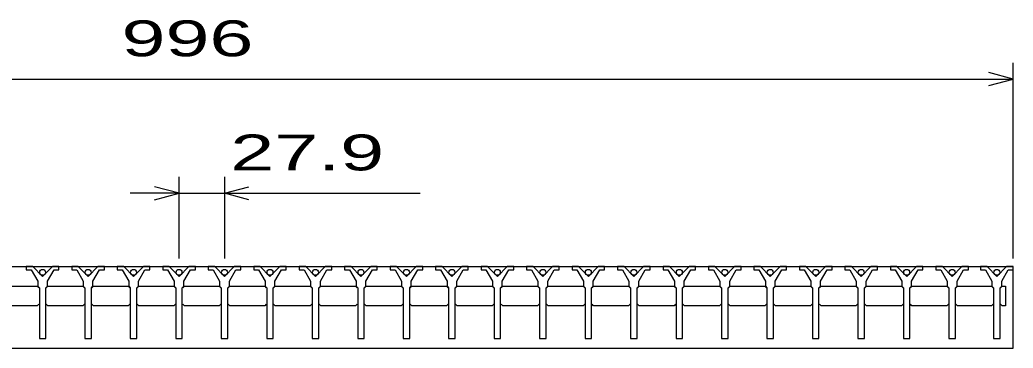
# Model space of a CAD drawing. Units: millimetres, scale not verified. Extents: x -1820 to 1724, y -1285 to 1059.
# Drawn here: x -1039 to -430, y -524 to -322 of the extents above; entities that cross this region are included whole.
import ezdxf
from ezdxf.enums import TextEntityAlignment as Align

# ---------------------------------------------------------------- set-up
doc = ezdxf.new("R2010")
doc.units = ezdxf.units.MM
doc.header["$LTSCALE"] = 10
doc.layers.add('16', color=3, linetype='Continuous', lineweight=25)
doc.layers.add('22', color=2, linetype='Continuous', lineweight=25)
doc.styles.add('ベクトル', font='')
doc.styles.get('ベクトル').set_extended_font_data('ベクトル')

msp = doc.modelspace()

# ---------------------------------------------------------------- linework, layer by layer
at = {"layer": '16'}
for p, q in [((-1426, -473.5), (-430, -473.5)), ((-1035.4, -473.5), (-1035.4, -475.5)), ((-1031.4, -473.5), (-1035.4, -473.5)), ((-1025.4, -479.5), (-1031.4, -473.5)), ((-1019.4, -473.5), (-1025.4, -479.5)), ((-1015.4, -473.5), (-1019.4, -473.5)), ((-1015.4, -475.5), (-1015.4, -473.5)), ((-1007.5, -473.5), (-1007.5, -475.5)), ((-1003.5, -473.5), (-1007.5, -473.5)), ((-997.5, -479.5), (-1003.5, -473.5)), ((-991.5, -473.5), (-997.5, -479.5)), ((-987.5, -473.5), (-991.5, -473.5)), ((-987.5, -475.5), (-987.5, -473.5)), ((-979.6, -473.5), (-979.6, -475.5)), ((-975.6, -473.5), (-979.6, -473.5)), ((-969.6, -479.5), (-975.6, -473.5)), ((-963.6, -473.5), (-969.6, -479.5)), ((-959.6, -473.5), (-963.6, -473.5)), ((-959.6, -475.5), (-959.6, -473.5)), ((-951.7, -473.5), (-951.7, -475.5)), ((-947.7, -473.5), (-951.7, -473.5)), ((-941.7, -479.5), (-947.7, -473.5)), ((-935.7, -473.5), (-941.7, -479.5)), ((-931.7, -473.5), (-935.7, -473.5)), ((-931.7, -475.5), (-931.7, -473.5)), ((-923.8, -473.5), (-923.8, -475.5)), ((-919.8, -473.5), (-923.8, -473.5)), ((-913.8, -479.5), (-919.8, -473.5)), ((-907.8, -473.5), (-913.8, -479.5)), ((-903.8, -473.5), (-907.8, -473.5)), ((-903.8, -475.5), (-903.8, -473.5)), ((-895.9, -473.5), (-895.9, -475.5)), ((-891.9, -473.5), (-895.9, -473.5)), ((-885.9, -479.5), (-891.9, -473.5)), ((-879.9, -473.5), (-885.9, -479.5)), ((-875.9, -473.5), (-879.9, -473.5)), ((-875.9, -475.5), (-875.9, -473.5)), ((-868, -473.5), (-868, -475.5)), ((-864, -473.5), (-868, -473.5)), ((-858, -479.5), (-864, -473.5)), ((-852, -473.5), (-858, -479.5)), ((-848, -473.5), (-852, -473.5)), ((-848, -475.5), (-848, -473.5)), ((-840.1, -473.5), (-840.1, -475.5)), ((-836.1, -473.5), (-840.1, -473.5)), ((-830.1, -479.5), (-836.1, -473.5)), ((-824.1, -473.5), (-830.1, -479.5)), ((-820.1, -473.5), (-824.1, -473.5)), ((-820.1, -475.5), (-820.1, -473.5)), ((-812.2, -473.5), (-812.2, -475.5)), ((-808.2, -473.5), (-812.2, -473.5)), ((-802.2, -479.5), (-808.2, -473.5)), ((-796.2, -473.5), (-802.2, -479.5)), ((-792.2, -473.5), (-796.2, -473.5)), ((-792.2, -475.5), (-792.2, -473.5)), ((-784.3, -473.5), (-784.3, -475.5)), ((-780.3, -473.5), (-784.3, -473.5)), ((-774.3, -479.5), (-780.3, -473.5)), ((-768.3, -473.5), (-774.3, -479.5)), ((-764.3, -473.5), (-768.3, -473.5)), ((-764.3, -475.5), (-764.3, -473.5)), ((-756.4, -473.5), (-756.4, -475.5)), ((-752.4, -473.5), (-756.4, -473.5)), ((-746.4, -479.5), (-752.4, -473.5)), ((-740.4, -473.5), (-746.4, -479.5)), ((-736.4, -473.5), (-740.4, -473.5)), ((-736.4, -475.5), (-736.4, -473.5)), ((-728.5, -473.5), (-728.5, -475.5)), ((-724.5, -473.5), (-728.5, -473.5)), ((-718.5, -479.5), (-724.5, -473.5)), ((-712.5, -473.5), (-718.5, -479.5)), ((-708.5, -473.5), (-712.5, -473.5)), ((-708.5, -475.5), (-708.5, -473.5)), ((-700.6, -473.5), (-700.6, -475.5)), ((-696.6, -473.5), (-700.6, -473.5)), ((-690.6, -479.5), (-696.6, -473.5)), ((-684.6, -473.5), (-690.6, -479.5)), ((-680.6, -473.5), (-684.6, -473.5)), ((-680.6, -475.5), (-680.6, -473.5)), ((-672.7, -473.5), (-672.7, -475.5)), ((-668.7, -473.5), (-672.7, -473.5)), ((-662.7, -479.5), (-668.7, -473.5)), ((-656.7, -473.5), (-662.7, -479.5)), ((-652.7, -473.5), (-656.7, -473.5)), ((-652.7, -475.5), (-652.7, -473.5)), ((-644.8, -473.5), (-644.8, -475.5)), ((-640.8, -473.5), (-644.8, -473.5)), ((-634.8, -479.5), (-640.8, -473.5)), ((-628.8, -473.5), (-634.8, -479.5)), ((-624.8, -473.5), (-628.8, -473.5)), ((-624.8, -475.5), (-624.8, -473.5)), ((-616.9, -473.5), (-616.9, -475.5)), ((-612.9, -473.5), (-616.9, -473.5)), ((-606.9, -479.5), (-612.9, -473.5)), ((-600.9, -473.5), (-606.9, -479.5)), ((-596.9, -473.5), (-600.9, -473.5)), ((-596.9, -475.5), (-596.9, -473.5)), ((-589, -473.5), (-589, -475.5)), ((-585, -473.5), (-589, -473.5)), ((-579, -479.5), (-585, -473.5)), ((-573, -473.5), (-579, -479.5)), ((-569, -473.5), (-573, -473.5)), ((-569, -475.5), (-569, -473.5)), ((-561.1, -473.5), (-561.1, -475.5)), ((-557.1, -473.5), (-561.1, -473.5)), ((-551.1, -479.5), (-557.1, -473.5)), ((-545.1, -473.5), (-551.1, -479.5)), ((-541.1, -473.5), (-545.1, -473.5)), ((-541.1, -475.5), (-541.1, -473.5)), ((-533.2, -473.5), (-533.2, -475.5)), ((-529.2, -473.5), (-533.2, -473.5)), ((-523.2, -479.5), (-529.2, -473.5)), ((-517.2, -473.5), (-523.2, -479.5)), ((-513.2, -473.5), (-517.2, -473.5)), ((-513.2, -475.5), (-513.2, -473.5)), ((-505.3, -473.5), (-505.3, -475.5)), ((-501.3, -473.5), (-505.3, -473.5)), ((-495.3, -479.5), (-501.3, -473.5)), ((-489.3, -473.5), (-495.3, -479.5)), ((-485.3, -473.5), (-489.3, -473.5)), ((-485.3, -475.5), (-485.3, -473.5)), ((-477.4, -473.5), (-477.4, -475.5)), ((-473.4, -473.5), (-477.4, -473.5)), ((-467.4, -479.5), (-473.4, -473.5)), ((-461.4, -473.5), (-467.4, -479.5)), ((-457.4, -473.5), (-461.4, -473.5)), ((-457.4, -475.5), (-457.4, -473.5)), ((-450, -473.5), (-450, -475.5)), ((-446, -473.5), (-450, -473.5)), ((-440, -479.5), (-446, -473.5)), ((-434, -473.5), (-440, -479.5)), ((-430, -473.5), (-434, -473.5)), ((-430, -475.5), (-430, -473.5)), ((-430, -523.5), (-430, -473.5)), ((-1035.4, -475.5), (-1032.4, -475.5)), ((-1032.4, -475.5), (-1028.4, -482.5)), ((-1022.4, -482.5), (-1018.4, -475.5)), ((-1018.4, -475.5), (-1015.4, -475.5)), ((-1007.5, -475.5), (-1004.5, -475.5)), ((-1004.5, -475.5), (-1000.5, -482.5)), ((-994.5, -482.5), (-990.5, -475.5)), ((-990.5, -475.5), (-987.5, -475.5)), ((-979.6, -475.5), (-976.6, -475.5)), ((-976.6, -475.5), (-972.6, -482.5)), ((-966.6, -482.5), (-962.6, -475.5)), ((-962.6, -475.5), (-959.6, -475.5)), ((-951.7, -475.5), (-948.7, -475.5)), ((-948.7, -475.5), (-944.7, -482.5)), ((-938.7, -482.5), (-934.7, -475.5)), ((-934.7, -475.5), (-931.7, -475.5)), ((-923.8, -475.5), (-920.8, -475.5)), ((-920.8, -475.5), (-916.8, -482.5)), ((-910.8, -482.5), (-906.8, -475.5)), ((-906.8, -475.5), (-903.8, -475.5)), ((-895.9, -475.5), (-892.9, -475.5)), ((-892.9, -475.5), (-888.9, -482.5)), ((-882.9, -482.5), (-878.9, -475.5)), ((-878.9, -475.5), (-875.9, -475.5)), ((-868, -475.5), (-865, -475.5)), ((-865, -475.5), (-861, -482.5)), ((-855, -482.5), (-851, -475.5)), ((-851, -475.5), (-848, -475.5)), ((-840.1, -475.5), (-837.1, -475.5)), ((-837.1, -475.5), (-833.1, -482.5)), ((-827.1, -482.5), (-823.1, -475.5)), ((-823.1, -475.5), (-820.1, -475.5)), ((-812.2, -475.5), (-809.2, -475.5)), ((-809.2, -475.5), (-805.2, -482.5)), ((-799.2, -482.5), (-795.2, -475.5)), ((-795.2, -475.5), (-792.2, -475.5)), ((-784.3, -475.5), (-781.3, -475.5)), ((-781.3, -475.5), (-777.3, -482.5)), ((-771.3, -482.5), (-767.3, -475.5)), ((-767.3, -475.5), (-764.3, -475.5)), ((-756.4, -475.5), (-753.4, -475.5)), ((-753.4, -475.5), (-749.4, -482.5)), ((-743.4, -482.5), (-739.4, -475.5)), ((-739.4, -475.5), (-736.4, -475.5)), ((-728.5, -475.5), (-725.5, -475.5)), ((-725.5, -475.5), (-721.5, -482.5)), ((-715.5, -482.5), (-711.5, -475.5)), ((-711.5, -475.5), (-708.5, -475.5)), ((-700.6, -475.5), (-697.6, -475.5)), ((-697.6, -475.5), (-693.6, -482.5)), ((-687.6, -482.5), (-683.6, -475.5)), ((-683.6, -475.5), (-680.6, -475.5)), ((-672.7, -475.5), (-669.7, -475.5)), ((-669.7, -475.5), (-665.7, -482.5)), ((-659.7, -482.5), (-655.7, -475.5)), ((-655.7, -475.5), (-652.7, -475.5)), ((-644.8, -475.5), (-641.8, -475.5)), ((-641.8, -475.5), (-637.8, -482.5)), ((-631.8, -482.5), (-627.8, -475.5)), ((-627.8, -475.5), (-624.8, -475.5)), ((-616.9, -475.5), (-613.9, -475.5)), ((-613.9, -475.5), (-609.9, -482.5)), ((-603.9, -482.5), (-599.9, -475.5)), ((-599.9, -475.5), (-596.9, -475.5)), ((-589, -475.5), (-586, -475.5)), ((-586, -475.5), (-582, -482.5)), ((-576, -482.5), (-572, -475.5)), ((-572, -475.5), (-569, -475.5)), ((-561.1, -475.5), (-558.1, -475.5)), ((-558.1, -475.5), (-554.1, -482.5)), ((-548.1, -482.5), (-544.1, -475.5)), ((-544.1, -475.5), (-541.1, -475.5)), ((-533.2, -475.5), (-530.2, -475.5)), ((-530.2, -475.5), (-526.2, -482.5)), ((-520.2, -482.5), (-516.2, -475.5)), ((-516.2, -475.5), (-513.2, -475.5)), ((-505.3, -475.5), (-502.3, -475.5)), ((-502.3, -475.5), (-498.3, -482.5)), ((-492.3, -482.5), (-488.3, -475.5)), ((-488.3, -475.5), (-485.3, -475.5)), ((-477.4, -475.5), (-474.4, -475.5)), ((-474.4, -475.5), (-470.4, -482.5)), ((-464.4, -482.5), (-460.4, -475.5)), ((-460.4, -475.5), (-457.4, -475.5)), ((-450, -475.5), (-447, -475.5)), ((-447, -475.5), (-443, -482.5)), ((-437, -482.5), (-433, -475.5)), ((-433, -475.5), (-430, -475.5)), ((-1050.05, -485.5), (-1028.65, -485.5)), ((-1028.65, -485.5), (-1027.65, -486.5)), ((-1028.4, -482.5), (-1028.4, -485.5)), ((-1028.4, -485.5), (-1027.4, -486.5)), ((-1027.4, -486.5), (-1027.4, -517.5)), ((-1023.4, -486.5), (-1022.4, -485.5)), ((-1023.4, -517.5), (-1023.4, -486.5)), ((-1023.15, -486.5), (-1022.15, -485.5)), ((-1022.4, -485.5), (-1022.4, -482.5)), ((-1022.15, -485.5), (-1000.75, -485.5)), ((-1000.75, -485.5), (-999.75, -486.5)), ((-1000.5, -482.5), (-1000.5, -485.5)), ((-1000.5, -485.5), (-999.5, -486.5)), ((-999.5, -486.5), (-999.5, -517.5)), ((-995.5, -486.5), (-994.5, -485.5)), ((-995.5, -517.5), (-995.5, -486.5)), ((-995.25, -486.5), (-994.25, -485.5)), ((-994.5, -485.5), (-994.5, -482.5)), ((-994.25, -485.5), (-972.85, -485.5)), ((-972.85, -485.5), (-971.85, -486.5)), ((-972.6, -482.5), (-972.6, -485.5)), ((-972.6, -485.5), (-971.6, -486.5)), ((-971.6, -486.5), (-971.6, -517.5)), ((-967.6, -486.5), (-966.6, -485.5)), ((-967.6, -517.5), (-967.6, -486.5)), ((-967.35, -486.5), (-966.35, -485.5)), ((-966.6, -485.5), (-966.6, -482.5)), ((-966.35, -485.5), (-944.95, -485.5)), ((-944.95, -485.5), (-943.95, -486.5)), ((-944.7, -482.5), (-944.7, -485.5)), ((-944.7, -485.5), (-943.7, -486.5)), ((-943.7, -486.5), (-943.7, -517.5)), ((-939.7, -486.5), (-938.7, -485.5)), ((-939.7, -517.5), (-939.7, -486.5)), ((-939.45, -486.5), (-938.45, -485.5)), ((-938.7, -485.5), (-938.7, -482.5)), ((-938.45, -485.5), (-917.05, -485.5)), ((-917.05, -485.5), (-916.05, -486.5)), ((-916.8, -482.5), (-916.8, -485.5)), ((-916.8, -485.5), (-915.8, -486.5)), ((-915.8, -486.5), (-915.8, -517.5)), ((-911.8, -486.5), (-910.8, -485.5)), ((-911.8, -517.5), (-911.8, -486.5)), ((-911.55, -486.5), (-910.55, -485.5)), ((-910.8, -485.5), (-910.8, -482.5)), ((-910.55, -485.5), (-889.15, -485.5)), ((-889.15, -485.5), (-888.15, -486.5)), ((-888.9, -482.5), (-888.9, -485.5)), ((-888.9, -485.5), (-887.9, -486.5)), ((-887.9, -486.5), (-887.9, -517.5)), ((-883.9, -486.5), (-882.9, -485.5)), ((-883.9, -517.5), (-883.9, -486.5)), ((-883.65, -486.5), (-882.65, -485.5)), ((-882.9, -485.5), (-882.9, -482.5)), ((-882.65, -485.5), (-861.25, -485.5)), ((-861.25, -485.5), (-860.25, -486.5)), ((-861, -482.5), (-861, -485.5)), ((-861, -485.5), (-860, -486.5)), ((-860, -486.5), (-860, -517.5)), ((-856, -486.5), (-855, -485.5)), ((-856, -517.5), (-856, -486.5)), ((-855.75, -486.5), (-854.75, -485.5)), ((-855, -485.5), (-855, -482.5)), ((-854.75, -485.5), (-833.35, -485.5)), ((-833.35, -485.5), (-832.35, -486.5)), ((-833.1, -482.5), (-833.1, -485.5)), ((-833.1, -485.5), (-832.1, -486.5)), ((-832.1, -486.5), (-832.1, -517.5)), ((-828.1, -486.5), (-827.1, -485.5)), ((-828.1, -517.5), (-828.1, -486.5)), ((-827.85, -486.5), (-826.85, -485.5)), ((-827.1, -485.5), (-827.1, -482.5)), ((-826.85, -485.5), (-805.45, -485.5)), ((-805.45, -485.5), (-804.45, -486.5)), ((-805.2, -482.5), (-805.2, -485.5)), ((-805.2, -485.5), (-804.2, -486.5)), ((-804.2, -486.5), (-804.2, -517.5)), ((-800.2, -486.5), (-799.2, -485.5)), ((-800.2, -517.5), (-800.2, -486.5)), ((-799.95, -486.5), (-798.95, -485.5)), ((-799.2, -485.5), (-799.2, -482.5)), ((-798.95, -485.5), (-777.55, -485.5)), ((-777.55, -485.5), (-776.55, -486.5)), ((-777.3, -482.5), (-777.3, -485.5)), ((-777.3, -485.5), (-776.3, -486.5)), ((-776.3, -486.5), (-776.3, -517.5)), ((-772.3, -486.5), (-771.3, -485.5)), ((-772.3, -517.5), (-772.3, -486.5)), ((-772.05, -486.5), (-771.05, -485.5)), ((-771.3, -485.5), (-771.3, -482.5)), ((-771.05, -485.5), (-749.65, -485.5)), ((-749.65, -485.5), (-748.65, -486.5)), ((-749.4, -482.5), (-749.4, -485.5)), ((-749.4, -485.5), (-748.4, -486.5)), ((-748.4, -486.5), (-748.4, -517.5)), ((-744.4, -486.5), (-743.4, -485.5)), ((-744.4, -517.5), (-744.4, -486.5)), ((-744.15, -486.5), (-743.15, -485.5)), ((-743.4, -485.5), (-743.4, -482.5)), ((-743.15, -485.5), (-721.75, -485.5)), ((-721.75, -485.5), (-720.75, -486.5)), ((-721.5, -482.5), (-721.5, -485.5)), ((-721.5, -485.5), (-720.5, -486.5)), ((-720.5, -486.5), (-720.5, -517.5)), ((-716.5, -486.5), (-715.5, -485.5)), ((-716.5, -517.5), (-716.5, -486.5)), ((-716.25, -486.5), (-715.25, -485.5)), ((-715.5, -485.5), (-715.5, -482.5)), ((-715.25, -485.5), (-693.85, -485.5)), ((-693.85, -485.5), (-692.85, -486.5)), ((-693.6, -482.5), (-693.6, -485.5)), ((-693.6, -485.5), (-692.6, -486.5)), ((-692.6, -486.5), (-692.6, -517.5)), ((-688.6, -486.5), (-687.6, -485.5)), ((-688.6, -517.5), (-688.6, -486.5)), ((-688.35, -486.5), (-687.35, -485.5)), ((-687.6, -485.5), (-687.6, -482.5)), ((-687.35, -485.5), (-665.95, -485.5)), ((-665.95, -485.5), (-664.95, -486.5)), ((-665.7, -482.5), (-665.7, -485.5)), ((-665.7, -485.5), (-664.7, -486.5)), ((-664.7, -486.5), (-664.7, -517.5)), ((-660.7, -486.5), (-659.7, -485.5)), ((-660.7, -517.5), (-660.7, -486.5)), ((-660.45, -486.5), (-659.45, -485.5)), ((-659.7, -485.5), (-659.7, -482.5)), ((-659.45, -485.5), (-638.05, -485.5)), ((-638.05, -485.5), (-637.05, -486.5)), ((-637.8, -482.5), (-637.8, -485.5)), ((-637.8, -485.5), (-636.8, -486.5)), ((-636.8, -486.5), (-636.8, -517.5)), ((-632.8, -486.5), (-631.8, -485.5)), ((-632.8, -517.5), (-632.8, -486.5)), ((-632.55, -486.5), (-631.55, -485.5)), ((-631.8, -485.5), (-631.8, -482.5)), ((-631.55, -485.5), (-610.15, -485.5)), ((-610.15, -485.5), (-609.15, -486.5)), ((-609.9, -482.5), (-609.9, -485.5)), ((-609.9, -485.5), (-608.9, -486.5)), ((-608.9, -486.5), (-608.9, -517.5)), ((-604.9, -486.5), (-603.9, -485.5)), ((-604.9, -517.5), (-604.9, -486.5)), ((-604.65, -486.5), (-603.65, -485.5)), ((-603.9, -485.5), (-603.9, -482.5)), ((-603.65, -485.5), (-582.25, -485.5)), ((-582.25, -485.5), (-581.25, -486.5)), ((-582, -482.5), (-582, -485.5)), ((-582, -485.5), (-581, -486.5)), ((-581, -486.5), (-581, -517.5)), ((-577, -486.5), (-576, -485.5)), ((-577, -517.5), (-577, -486.5)), ((-576.75, -486.5), (-575.75, -485.5)), ((-576, -485.5), (-576, -482.5)), ((-575.75, -485.5), (-554.35, -485.5)), ((-554.35, -485.5), (-553.35, -486.5)), ((-554.1, -482.5), (-554.1, -485.5)), ((-554.1, -485.5), (-553.1, -486.5)), ((-553.1, -486.5), (-553.1, -517.5)), ((-549.1, -486.5), (-548.1, -485.5)), ((-549.1, -517.5), (-549.1, -486.5)), ((-548.85, -486.5), (-547.85, -485.5)), ((-548.1, -485.5), (-548.1, -482.5)), ((-547.85, -485.5), (-526.45, -485.5)), ((-526.45, -485.5), (-525.45, -486.5)), ((-526.2, -482.5), (-526.2, -485.5)), ((-526.2, -485.5), (-525.2, -486.5)), ((-525.2, -486.5), (-525.2, -517.5)), ((-521.2, -486.5), (-520.2, -485.5)), ((-521.2, -517.5), (-521.2, -486.5)), ((-520.95, -486.5), (-519.95, -485.5)), ((-520.2, -485.5), (-520.2, -482.5)), ((-519.95, -485.5), (-498.55, -485.5)), ((-498.55, -485.5), (-497.55, -486.5)), ((-498.3, -482.5), (-498.3, -485.5)), ((-498.3, -485.5), (-497.3, -486.5)), ((-497.3, -486.5), (-497.3, -517.5)), ((-493.3, -486.5), (-492.3, -485.5)), ((-493.3, -517.5), (-493.3, -486.5)), ((-493.05, -486.5), (-492.05, -485.5)), ((-492.3, -485.5), (-492.3, -482.5)), ((-492.05, -485.5), (-470.65, -485.5)), ((-470.65, -485.5), (-469.65, -486.5)), ((-470.4, -482.5), (-470.4, -485.5)), ((-470.4, -485.5), (-469.4, -486.5)), ((-469.4, -486.5), (-469.4, -517.5)), ((-465.4, -486.5), (-464.4, -485.5)), ((-465.4, -517.5), (-465.4, -486.5)), ((-465.15, -486.5), (-464.15, -485.5)), ((-464.4, -485.5), (-464.4, -482.5)), ((-464.15, -485.5), (-443.25, -485.5)), ((-443.25, -485.5), (-442.25, -486.5)), ((-443, -482.5), (-443, -485.5)), ((-443, -485.5), (-442, -486.5)), ((-442, -486.5), (-442, -517.5)), ((-438, -486.5), (-437, -485.5)), ((-438, -517.5), (-438, -486.5)), ((-437.75, -486.5), (-436.75, -485.5)), ((-437, -485.5), (-437, -482.5)), ((-436.75, -485.5), (-434.75, -485.5)), ((-434.75, -485.5), (-434.75, -497.5)), ((-1028.65, -497.5), (-1050.05, -497.5)), ((-1027.65, -496.5), (-1028.65, -497.5)), ((-1022.15, -497.5), (-1023.15, -496.5)), ((-1000.75, -497.5), (-1022.15, -497.5)), ((-999.75, -496.5), (-1000.75, -497.5)), ((-994.25, -497.5), (-995.25, -496.5)), ((-972.85, -497.5), (-994.25, -497.5)), ((-971.85, -496.5), (-972.85, -497.5)), ((-966.35, -497.5), (-967.35, -496.5)), ((-944.95, -497.5), (-966.35, -497.5)), ((-943.95, -496.5), (-944.95, -497.5)), ((-938.45, -497.5), (-939.45, -496.5)), ((-917.05, -497.5), (-938.45, -497.5)), ((-916.05, -496.5), (-917.05, -497.5)), ((-910.55, -497.5), (-911.55, -496.5)), ((-889.15, -497.5), (-910.55, -497.5)), ((-888.15, -496.5), (-889.15, -497.5)), ((-882.65, -497.5), (-883.65, -496.5)), ((-861.25, -497.5), (-882.65, -497.5)), ((-860.25, -496.5), (-861.25, -497.5)), ((-854.75, -497.5), (-855.75, -496.5)), ((-833.35, -497.5), (-854.75, -497.5)), ((-832.35, -496.5), (-833.35, -497.5)), ((-826.85, -497.5), (-827.85, -496.5)), ((-805.45, -497.5), (-826.85, -497.5)), ((-804.45, -496.5), (-805.45, -497.5)), ((-798.95, -497.5), (-799.95, -496.5)), ((-777.55, -497.5), (-798.95, -497.5)), ((-776.55, -496.5), (-777.55, -497.5)), ((-771.05, -497.5), (-772.05, -496.5)), ((-749.65, -497.5), (-771.05, -497.5)), ((-748.65, -496.5), (-749.65, -497.5)), ((-743.15, -497.5), (-744.15, -496.5)), ((-721.75, -497.5), (-743.15, -497.5)), ((-720.75, -496.5), (-721.75, -497.5)), ((-715.25, -497.5), (-716.25, -496.5)), ((-693.85, -497.5), (-715.25, -497.5)), ((-692.85, -496.5), (-693.85, -497.5)), ((-687.35, -497.5), (-688.35, -496.5)), ((-665.95, -497.5), (-687.35, -497.5)), ((-664.95, -496.5), (-665.95, -497.5)), ((-659.45, -497.5), (-660.45, -496.5)), ((-638.05, -497.5), (-659.45, -497.5)), ((-637.05, -496.5), (-638.05, -497.5)), ((-631.55, -497.5), (-632.55, -496.5)), ((-610.15, -497.5), (-631.55, -497.5)), ((-609.15, -496.5), (-610.15, -497.5)), ((-603.65, -497.5), (-604.65, -496.5)), ((-582.25, -497.5), (-603.65, -497.5)), ((-581.25, -496.5), (-582.25, -497.5)), ((-575.75, -497.5), (-576.75, -496.5)), ((-554.35, -497.5), (-575.75, -497.5)), ((-553.35, -496.5), (-554.35, -497.5)), ((-547.85, -497.5), (-548.85, -496.5)), ((-526.45, -497.5), (-547.85, -497.5)), ((-525.45, -496.5), (-526.45, -497.5)), ((-519.95, -497.5), (-520.95, -496.5)), ((-498.55, -497.5), (-519.95, -497.5)), ((-497.55, -496.5), (-498.55, -497.5)), ((-492.05, -497.5), (-493.05, -496.5)), ((-470.65, -497.5), (-492.05, -497.5)), ((-469.65, -496.5), (-470.65, -497.5)), ((-464.15, -497.5), (-465.15, -496.5)), ((-443.25, -497.5), (-464.15, -497.5)), ((-442.25, -496.5), (-443.25, -497.5)), ((-436.75, -497.5), (-437.75, -496.5)), ((-434.75, -497.5), (-436.75, -497.5)), ((-1027.4, -517.5), (-1023.4, -517.5)), ((-999.5, -517.5), (-995.5, -517.5)), ((-971.6, -517.5), (-967.6, -517.5)), ((-943.7, -517.5), (-939.7, -517.5)), ((-915.8, -517.5), (-911.8, -517.5)), ((-887.9, -517.5), (-883.9, -517.5)), ((-860, -517.5), (-856, -517.5)), ((-832.1, -517.5), (-828.1, -517.5)), ((-804.2, -517.5), (-800.2, -517.5)), ((-776.3, -517.5), (-772.3, -517.5)), ((-748.4, -517.5), (-744.4, -517.5)), ((-720.5, -517.5), (-716.5, -517.5)), ((-692.6, -517.5), (-688.6, -517.5)), ((-664.7, -517.5), (-660.7, -517.5)), ((-636.8, -517.5), (-632.8, -517.5)), ((-608.9, -517.5), (-604.9, -517.5)), ((-581, -517.5), (-577, -517.5)), ((-553.1, -517.5), (-549.1, -517.5)), ((-525.2, -517.5), (-521.2, -517.5)), ((-497.3, -517.5), (-493.3, -517.5)), ((-469.4, -517.5), (-465.4, -517.5)), ((-442, -517.5), (-438, -517.5)), ((-1426, -523.5), (-430, -523.5))]:
    msp.add_line(p, q, dxfattribs=at)
for centre in [(-1025.4, -477), (-997.5, -477), (-969.6, -477), (-941.7, -477), (-913.8, -477), (-885.9, -477), (-858, -477), (-830.1, -477), (-802.2, -477), (-774.3, -477), (-746.4, -477), (-718.5, -477), (-690.6, -477), (-662.7, -477), (-634.8, -477), (-606.9, -477), (-579, -477), (-551.1, -477), (-523.2, -477), (-495.3, -477), (-467.4, -477), (-440, -477)]:
    msp.add_circle(centre, 1.8, dxfattribs=at)
at = {"layer": '22', "color": 4}
for p, q in [((-430, -468.5), (-430, -348.5)), ((-1426, -358.5), (-430, -358.5)), ((-430, -358.5), (-445, -354.5)), ((-445, -362.5), (-430, -358.5)), ((-941.7, -468.5), (-941.7, -418.5)), ((-913.8, -418.5), (-913.8, -468.5)), ((-941.7, -428.5), (-956.7, -424.5)), ((-913.8, -428.5), (-898.8, -424.5)), ((-941.7, -428.5), (-971.7, -428.5)), ((-956.7, -432.5), (-941.7, -428.5)), ((-941.7, -428.5), (-913.8, -428.5)), ((-898.8, -432.5), (-913.8, -428.5)), ((-913.8, -428.5), (-793.8, -428.5))]:
    msp.add_line(p, q, dxfattribs=at)

# ---------------------------------------------------------------- texts
at = {"layer": '22', "style": 'ベクトル', "width": 1.65}
for s, p in [(' 996 ', (-990.5, -333.5)), (' 27.9 ', (-923.8, -403.5))]:
    msp.add_text(s, height=21.99, dxfattribs=at).set_placement(p, align=Align.MIDDLE_LEFT)

doc.saveas('drawing.dxf')
